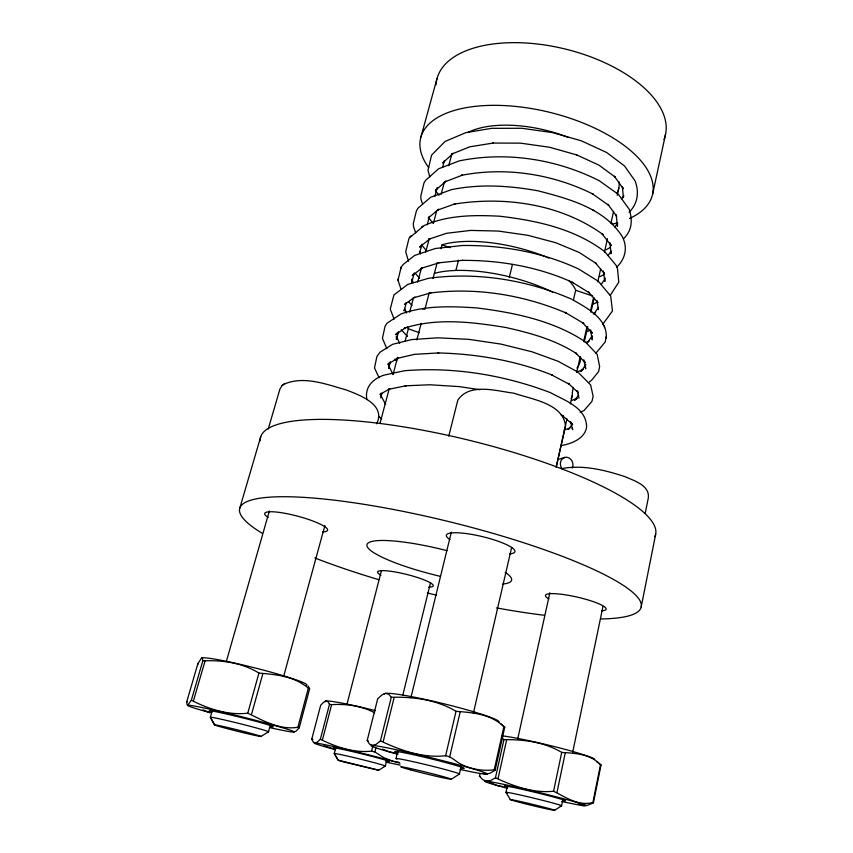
<?xml version="1.0" encoding="UTF-8"?>
<svg xmlns="http://www.w3.org/2000/svg" width="853" height="853" viewBox="0 0 853 853"><rect width="100%" height="100%" fill="white"/><g stroke="black" fill="none" stroke-linecap="round" stroke-linejoin="round"><path stroke-width="1.28" d="M604.873 279.784L604.82 281.469L603.348 270.977M388.755 366.769L388.627 368.507L390.237 362.504M606.003 336.818L605.321 341.84L595.97 353.121M592.249 336.423L592.259 339.867L590.511 330.314L592.366 333.171L582.503 322.679L583.847 323.468L564.995 312.337L566.04 312.955C523.475 294.861 476.049 287.162 430.04 293.005M623.628 195.945L623.404 197.565L622.423 187.031M404.407 309.319L404.109 310.982L406.305 302.751M641.179 606.995L655.648 534.351M645.199 513.399L648.355 497.736C649.751 485.165 633.63 480.559 624.673 476.539C604.713 470.046 583.079 464.64 562.063 468.532M480.036 773.564L479.461 776.091L482.659 779.599L486.359 781.113L490.614 780.527L495.444 777.819C513.559 786.189 533.093 793.322 553.576 791.264C565.795 797.118 578.121 806.352 592.888 802.524L600.501 764.651C590.148 753.913 575.359 753.295 561.732 752.399C544.235 742.014 523.849 739.423 503.952 739.615L502.204 738.037M578.099 803.857L582.684 805.584L587.781 805.232L593.432 802.801L601.024 765.013L600.501 764.651M617.615 223.006L617.423 226.269L616.197 214.839M557.041 792.149L565.166 753.306M562.916 799.282L561.562 805.797L554.578 810.35A22.775 0.608 13.6 0 1 520.309 802.534A22.775 0.608 13.6 0 1 522.558 801.991A22.775 0.608 13.6 0 1 554.578 810.35M572.651 752.41L602.943 606.568M553.576 791.264L561.732 752.399M652.609 194.175L665.511 134.497M507.407 785.89L505.978 792.373L510.35 799.57M517.664 739.22L549.854 592.718M380.449 740.873C400.675 750.427 422.672 758.221 445.618 755.769C451.408 756.43 455.363 761.217 460.279 763.83C470.739 769.235 482.563 771.24 494.228 769.843L503.878 726.66C490.891 713.972 472.861 712.628 456.035 711.306C436.459 699.652 413.598 696.698 391.292 697.274L388.648 694.15L385.503 693.393L381.856 694.992L377.687 698.82L367.195 740.511L369.53 744.115L372.484 745.447L376.12 744.37L380.449 740.873L391.292 697.274M482.819 773.308L484.899 774.129L489.686 773.383L495.135 770.248L504.741 727.182L503.878 726.66M495.444 777.819L503.952 739.615M498.109 778.362L506.607 740.084M573.365 387.283L572.256 392.711A89.32 28.149 13.8 0 1 571.169 398.511M576.82 371.919L580.275 356.554M583.708 341.285L586.885 327.115M590.617 310.503L593.507 297.676M556.199 466.964L566.989 418.908M570.348 403.938L572.192 395.739M579.475 363.303L580.754 357.61M584.241 342.096L587.728 326.571M590.916 312.347L594.115 298.123M597.761 281.895L600.661 268.983M604.436 252.179L607.475 238.637M610.961 223.113L613.574 211.469M617.209 195.337L618.809 188.193M556.231 467.156L565.507 426.073C563.449 403.341 531.078 399.204 513.986 393.212C496.606 391.111 469.672 382.464 457.837 400.089L448.763 436.15M573.301 300.523L575.658 290.244A69.85 26.827 13.8 0 0 568.684 280.466M461.142 766.175L459.309 774.119L451.365 779.184M473.362 713.236L511.651 547.413M449.691 756.814L460.066 712.372M445.618 755.769L456.035 711.306M401.102 289.391L397.999 280.221L401.145 267.128L403.234 264.494L414.569 255.463L435.329 248.5L462.273 245.504C502.129 245.035 542.337 252.115 578.611 268.994L598.38 281.309L610.716 296.098L612.475 310.993L602.549 324.545M397.999 280.221L398.394 278.6M400.739 268.791L401.145 267.128M396.016 758.509L397.914 750.747M410.869 697.743L451.312 532.24M509.252 277.481L512.429 264.537M386.59 760.929L385.321 766.09L378.679 770.227L343.663 761.932L338.214 760.279L334.269 753.519L335.933 747.079M402.819 695.131L430.498 582.876M398.959 762.262L392.977 761.26L383.754 757.624L374.862 751.983L375.81 748.177M383.253 741.406L394.097 697.711M320.355 739.274L329.503 704.301L327.968 701.72L325.995 701.049L323.554 702.275L320.664 705.303L311.782 739.039L313.126 741.929L314.981 742.984L317.391 742.099L320.355 739.274C336.189 746.993 353.526 753.082 371.577 751.141L372.846 746.066M455.897 270.348L458.53 260.176M346.894 704.589L381.419 570.689M322.498 739.7L331.636 704.663C346.339 703.725 361.533 705.804 374.659 712.788M416.818 339.974L421.201 323.319M424.922 309.234L429.304 292.579M433.015 278.483L437.184 262.671M440.873 248.66L442.28 244.715A87.379 33.587 13.8 0 1 546.005 256.913M380.715 397.861L381.92 393.35M398.468 331.913L396.432 339.547L396.368 336.167L399.673 343.439M414.291 272.907L411.647 282.791L411.946 279.517M422 244.161L419.537 253.384L419.537 251.752M427.236 224.755L429.486 216.331M434.849 196.361L437.184 187.607M442.568 167.433L444.445 160.417M376.653 423.802C386.26 404.503 359.603 395.152 346.243 389.949C326.582 384.404 303.38 375.288 283.601 384.404M191.328 700.26C208.676 708.992 227.9 715.464 247.765 713.204C263.385 720.657 279.496 730.2 297.889 727.289L308.328 688.19C294.466 676.194 276.191 674.563 258.939 673.06C242.103 662.674 222.175 660.03 202.811 660.83L202.46 658.377L201.521 658.058L197.864 663.698L186.796 701.571L186.967 704.439L187.756 705.239L191.328 700.26L202.811 660.83M380.001 423.333L389.021 389.49M393.03 374.51L397.605 357.332M409.664 312.155L413.556 297.558M417.661 282.183L421.414 268.109M425.711 252.03L429.272 238.659M433.377 223.294L436.789 210.488M441.065 194.463L444.488 181.678M448.753 165.674L451.994 153.529M293.635 732.141L296.119 731.042L299.232 727.769L309.628 688.766L308.136 686.057M405.09 341.168L408.47 328.48M268.524 731.746L270.625 724.058M283.569 676.685L324.876 525.597M420.796 137.44L437.013 78.593M251.592 714.174L262.735 674.051M247.765 713.204L258.939 673.06M212.205 710.858L210.371 717.266L214.583 724.901L210.478 717.437M226.493 660.904L269.345 511.032M193.492 700.665L204.987 661.15M268.258 428.963L279.923 389.064L282.13 385.535L284.614 383.626M239.682 508.516L260.751 436.661M378.679 770.227L338.161 760.172L334.269 753.519M621.73 198.781L623.671 195.54M614.949 227.122L617.007 223.774M629.077 212.344C637.756 203.696 639.302 192.373 635.218 181.156L624.535 165.972L606.76 152.57L581.426 140.841L552.541 132.599L521.855 128.281L491.584 128.334L465.781 132.673L445.085 141.449L431.586 155.118L428.003 170.227L429.763 176.816M608.306 255.388L611.036 251.113M623.415 238.861C632.254 230.289 632.627 220.511 629.258 209.284L618.436 194.431L599.382 180.815C556.604 159.095 506.373 151.237 459.223 160.897L438.581 168.809L425.69 180.207L423.994 182.937L420.817 195.987L420.924 199.154L422.555 204.016M610.247 295.33L618.798 282.13L617.455 268.354L616.122 265.347L604.756 251.678C574.634 228.721 536.43 220.447 499.538 216.204C474.129 214.924 447.772 214.977 424.122 225.587L409.056 238.158L405.676 251.763L408.523 261.157M601.386 284.241L605.385 278.185M616.548 267.426C625.377 258.704 628.032 247.786 622.232 236.494C604.159 208.228 569.015 198.877 538.424 190.912C509.699 185.645 480.143 183.736 451.365 189.665L430.669 197.267L417.874 208.281L416.328 211.16L413.289 223.678L413.577 226.877L415.688 232.752M593.997 313.872L598.454 307.4M390.269 361.779L387.816 364.338L397.935 357.961M592.217 335.869L587.088 343.002L588.133 341.754M429.251 216.683L428.281 218.005L438.666 209.252L437.44 210.147L455.182 203.782L453.988 204.144C504.784 195.934 560.954 204.006 603.22 234.671L602.015 233.829L611.281 245.6L609.799 242.732L611.153 253.693L611.1 252.03M585.926 364.721L580.85 371.439L581.981 370.234M578.643 395.152L574.559 400.27L577.246 398.34L571.446 400.526M398.116 332.254L395.547 334.611L405.772 327.691L404.194 328.181C437.024 317.636 472.253 322.029 505.616 327.456C530.342 332.958 555.25 339.793 576.713 353.718L575.434 352.811L585.457 362.792L584.401 361.405M436.544 189.099L435.51 190.347L445.98 181.124L444.712 181.913L462.518 175.121L461.313 175.366C505.69 166.655 552.787 174.033 593.144 194.164L592.142 193.61L608.733 205.36L607.805 204.251L616.804 216.331M572.224 424.762L568.194 429.517L569.473 428.398M405.847 303.124L404.663 304.382L414.878 297.025M443.731 161.857L442.632 163.019L453.188 153.337L451.887 154.03L469.736 146.823L493.407 143.016L492.607 143.059L520.501 143.144L549.556 147.249L576.927 154.979L576.276 154.734L598.945 165.119L615.365 177.232L614.373 176.219L623.223 188.737L622.541 187.308M413.449 274.378L412.212 275.551L422.523 267.682L421.094 268.375L439.007 262.809M381.334 393.244L379.99 394.449L390.002 388.627L388.488 389.363L406.433 385.652L405.047 385.833L429.923 384.767L459.245 386.612L479.887 389.704M420.924 246.005L419.633 247.093L430.04 238.723L428.59 239.298L446.556 233.285L470.6 230.417L498.28 231.056L527.964 235.332L555.719 242.71L579.23 252.477L596.396 263.62L595.245 262.671L604.66 273.984L603.775 272.576M409.973 236.771L411.263 235.695M421.467 227.154L422.672 226.152M282.13 385.535L283.153 384.746M260.965 736.427A23.895 0.672 14 0 0 226.376 727.214A23.895 0.672 14 0 0 225.981 728.313A23.895 0.672 14 0 0 260.965 736.427L268.439 731.874M589.284 382.059L591.822 380.011L598.667 371.471L599.638 366.417L597.164 354.4L585.318 341.872M610.588 247.253L606.078 249.78M604.361 274.357L599.808 276.703M597.121 302.271L593.443 303.977M593.219 313.84L595.533 312.72M590.702 330.047L587.003 331.604M586.032 342.426L589.498 340.869M576.457 372.281L583.399 369.402M572.118 468.094A7.176 6.291 73.2 0 0 572.662 462.806L572.011 461.068A6.995 6.131 73.2 0 0 564.931 457.389L563.428 458.008A7.176 6.291 73.2 0 0 560.613 465.759L561.263 467.487A6.995 6.131 73.2 0 0 562.287 469.011M580.157 412.191L583.974 410.592L591.897 401.486L593.166 396.41L590.628 384.927L578.633 372.814M564.057 430.04L569.857 428.078M561.679 445.447C571.553 443.869 585.297 438.357 586.608 426.831C586.342 407.766 564.985 400.526 551.102 392.998L549.961 392.455C503.835 375 453.828 366.726 404.567 370.724L383.946 375.149C372.878 378.86 364.327 387.283 366.95 399.673M557.841 459.511L564.931 457.389M413.492 297.836L431.341 292.728M434.369 273.365L434.774 273.248A87.944 32.019 13.8 0 1 550.004 290.926M425.103 308.519L424.549 308.658A88.648 30.058 13.8 0 0 422.715 309.159M396.389 358.569L414.409 354.358L438.858 352.918L437.92 352.939C477.008 353.856 516.118 360.627 552.499 375.171L551.326 374.734L569.484 384.372L568.269 383.349L578.462 392.817L577.492 391.346M437.706 262.948L463.051 260.293M462.177 260.389C500.21 260.122 538.531 266.85 573.259 282.695M329.503 704.301L331.636 704.663M502.79 786.509L497.576 785.645L489.867 782.521M334.376 748.998L323.969 745.746M396.016 753.114L389.757 752.026L382.528 749.137M371.577 751.141L374.862 751.983M312.902 739.434L311.782 739.039M419.345 332.681L408.15 328.768A88.648 30.058 13.8 0 1 407.542 327.051M297.889 727.289L299.232 727.769M441.886 244.843L450.171 247.658M575.658 290.244L592.579 295.991M368.432 740.99L367.195 740.511M480.271 776.422L479.461 776.091M494.228 769.843L495.135 770.248M592.888 802.524L593.432 802.801M186.796 701.571L187.372 701.784M202.811 709.888L210.222 712.713A54.976 2.026 14 0 1 201.692 707.468A54.976 2.026 14 0 1 281.863 727.545A54.976 2.026 14 0 1 269.484 727.556M308.328 688.19L309.628 688.766M571.894 299.296C527.111 279.869 476.955 271.734 428.462 278.323L407.777 284.39L393.926 294.957L390.247 309.074L394.107 319.15M197.864 663.698L198.418 663.965M561.263 414.995L563.588 416.168L562.148 415.443L572.662 424.506L570.497 421.691L572.672 429.699L572.246 427.918M577.417 371.801L558.129 361.277L531.888 351.756L500.871 344.079L469.022 339.366L437.866 337.82L411.743 339.569L392.551 344.324L379.969 352.236L376.898 356.469L374.499 367.942L379.084 377.751M584.028 340.965C552.094 320.216 513.869 312.561 476.624 307.901C451.333 306.259 425.252 305.299 401.017 313.968L386.889 323.308L385.066 326.272L382.421 338.31L386.867 348.749M572.949 299.904C587.408 308.328 607.848 318.638 606.259 338.545M572.16 282.204L589.487 292.952L588.41 291.886L597.974 302.73L597.175 301.248M592.942 209.923L593.891 210.584M611.015 222.484L612.23 223.315M596.599 761.633L601.024 765.013M500.807 723.76L504.741 727.182M378.764 416.339L381.632 418.919M394.79 359.23L396.624 361.054M401.23 329.791L407.553 336.402M408.512 301.621L412.074 305.534M415.486 273.557L419.58 278.259M421.808 245.131L426.649 250.953M428.867 218.005L432.844 222.996M435.84 191.232L438.986 195.326M384.799 403.064L385.62 404.418L380.875 395.504M388.392 365.073L392.966 374.392M404.546 308.391L406.476 312.987M411.85 279.134L413.247 282.716M419.505 251.411L420.401 253.874M577.257 390.866L578.995 398.17M583.783 359.774L585.67 368.816L585.51 367.057M597.036 300.842L598.443 309.607M604.308 325.857L604.564 327.573M579.667 359.241L579.709 359.561A88.648 30.058 13.8 0 1 576.937 368.027M507.428 788.332A52.396 1.845 13.6 0 1 496.958 782.969A52.396 1.845 13.6 0 1 574.144 801.639A52.396 1.845 13.6 0 1 561.69 801.457M507.802 787.404A31.422 1.098 13.6 0 1 533.104 791.861A31.422 1.098 13.6 0 1 563.662 800.754M502.225 735.84A51.894 3.519 13.4 0 1 555.228 746.801A51.894 3.519 13.4 0 1 594.754 759.159M201.521 658.058A54.421 3.86 14.2 0 1 260.645 669.381A54.421 3.86 14.2 0 1 306.131 685.46M211.992 712.02A32.968 1.216 14 0 1 240.557 717.373A32.968 1.216 14 0 1 270.55 726.596M384.159 694.321A59.156 4.638 13.7 0 1 441.609 703.224A59.156 4.638 13.7 0 1 499.037 722.086M397.893 754.276A59.806 2.431 13.7 0 1 385.513 747.505A59.806 2.431 13.7 0 1 473.479 768.99A59.806 2.431 13.7 0 1 460.172 769.491M398.138 752.975A35.869 1.461 13.7 0 1 428.942 758.317A35.869 1.461 13.7 0 1 460.588 768.19M325.43 701.72A47.747 3.028 13.9 0 1 375.459 710.656M334.653 748.454A28.895 0.949 13.8 0 1 363.111 754.159A28.895 0.949 13.8 0 1 385.951 761.207M400.196 765.12A48.173 1.578 13.8 0 1 386.1 762.124M335.592 749.691A48.173 1.578 13.8 0 1 327.776 745.266A48.173 1.578 13.8 0 1 399.929 763.254M211.224 717.768A30.004 0.981 14 0 1 239.394 723.536A30.004 0.981 14 0 1 267.714 731.842M335.453 754.041A26.294 0.768 13.8 0 1 360.083 759.074A26.294 0.768 13.8 0 1 383.967 765.994M397.061 759.117A32.649 1.173 13.7 0 1 427.278 764.981A32.649 1.173 13.7 0 1 458.562 774.108M507.46 792.991A28.597 0.885 13.6 0 1 533.466 798.077A28.597 0.885 13.6 0 1 560.261 805.744M449.957 539.565A35.261 7.005 13.5 0 1 482.244 536.59A35.261 7.005 13.5 0 1 509.785 553.917M268.151 517.43A32.531 5.864 14.9 0 1 297.42 516.118A32.531 5.864 14.9 0 1 322.807 531.92M380.96 575.231A28.661 4.628 14 0 1 388.339 570.977A28.661 4.628 14 0 1 424.336 579.976A28.661 4.628 14 0 1 428.632 587.141M548.916 598.913A31.071 5.353 12.8 0 1 576.703 596.993A31.071 5.353 12.8 0 1 601.898 610.823M505.2 572.416A74.467 13.285 13.8 0 1 502.812 584.049M440.436 576.361A74.467 13.285 13.8 0 1 366.971 544.64A74.467 13.285 13.8 0 1 446.972 550.654M260.165 440.788A203.43 47.203 13.8 0 1 467.209 439.785A203.43 47.203 13.8 0 1 654.848 536.718M262.297 533.328A206.693 37.212 13.8 0 1 322.274 498.866A206.693 37.212 13.8 0 1 583.847 565.059A206.693 37.212 13.8 0 1 600.651 618.958M544.299 615.269A206.693 37.212 13.8 0 1 496.414 607.901M436.373 595.17A206.693 37.212 13.8 0 1 427.3 592.942M378.711 579.656A206.693 37.212 13.8 0 1 314.81 557.947M551.305 291.545A87.944 32.019 13.8 0 1 552.584 292.174M397.253 359.753A89.405 27.904 13.8 0 1 397.487 357.812M436.011 84.799A117.629 59.955 13.8 0 1 564.185 48.77A117.629 59.955 13.8 0 1 663.965 139.508M428.696 167.668A119.335 55.68 13.8 0 1 551.582 112.799A119.335 55.68 13.8 0 1 629.471 218.485M616.484 223.07A119.335 55.68 13.8 0 1 612.177 224.136M619.001 181.828A85.087 39.633 13.8 0 1 618.062 190.859M617.807 191.509A85.087 39.633 13.8 0 1 617.241 192.789M467.807 132.514A85.087 39.633 13.8 0 1 568.333 137.461M547.413 257.489A87.379 33.587 13.8 0 1 548.81 258.075M410.368 769.822A26.006 0.81 13.8 0 0 451.088 779.247A26.006 0.81 13.8 0 0 416.861 769.982A26.006 0.81 13.8 0 0 410.368 769.822"/></g></svg>
